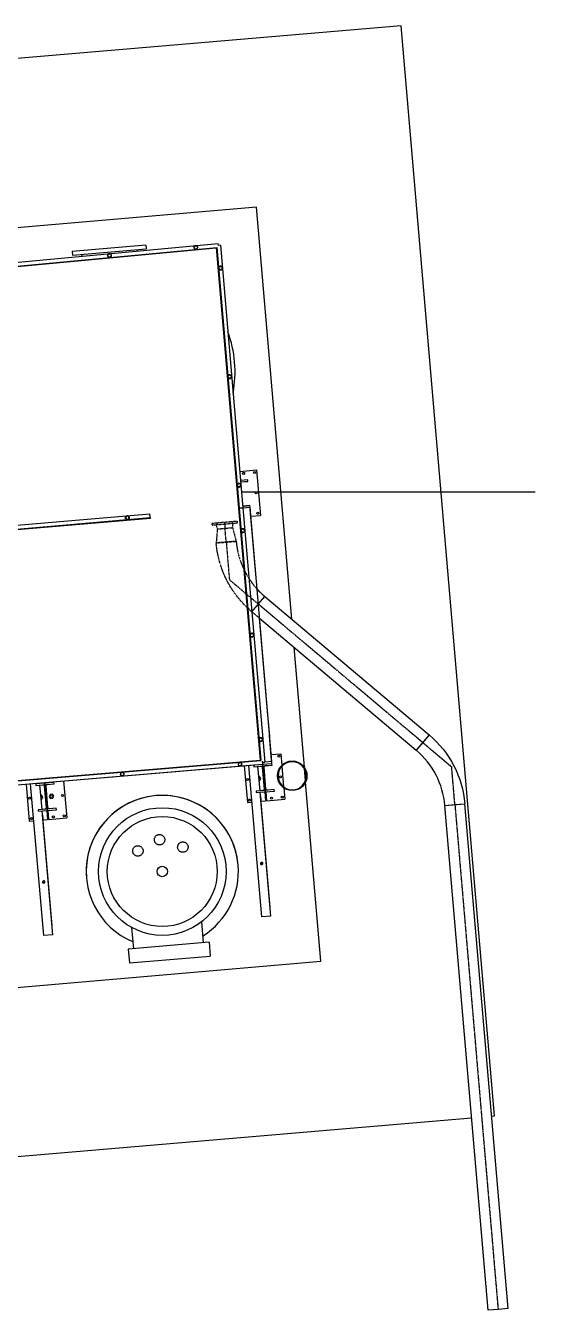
# Model space of a CAD drawing. Header units: millimetres. Extents: x 229153 to 244575, y 9226 to 23316.
# Drawn here: x 238986 to 244575, y 9226 to 23316 of the extents above; entities that cross this region are included whole.
import ezdxf

# ---------------------------------------------------------------- set-up
doc = ezdxf.new("R2010")
doc.units = ezdxf.units.MM
doc.header["$MEASUREMENT"] = 0
doc.linetypes.add('CENTER2', pattern=[1.125, 0.75, -0.125, 0.125, -0.125])
doc.linetypes.add('HIDDEN2', pattern=[0.1875, 0.125, -0.0625])
for name, color, linetype in [('Top (Plan) View-CENTER', 1, 'CENTER2'), ('Top (Plan) View-CONCRETE FOUNDATION', 8, 'Continuous'), ('Top (Plan) View-DRAIN', 6, 'Continuous'), ('Top (Plan) View-HIDDEN', 7, 'HIDDEN2'), ('Top (Plan) View-ST0011-ME_PR_STEL_EQUIP_VENDOR_THP_PLANT', 7, 'Continuous')]:
    doc.layers.add(name, color=color, linetype=linetype)

# ---------------------------------------------------------------- blocks, each defined once
blk = doc.blocks.new('*U41')
at = {"layer": 'Top (Plan) View-CONCRETE FOUNDATION', "color": 0, "linetype": 'ByBlock', "lineweight": -2}
for p, q in [((243102, 23316), (229153, 22122)), ((244126, 11360), (243102, 23316)), ((229153, 22122), (230177, 10166)), ((231785, 10303), (243877, 11339)), ((244095, 11357), (244126, 11360)), ((231581, 10286), (231725, 10298)), ((230177, 10166), (231003, 10236)), ((231063, 10242), (231191, 10252)), ((231305, 10262), (231468, 10276))]:
    blk.add_line(p, q, dxfattribs=at)
blk = doc.blocks.new('*U42')
at = {"layer": 'Top (Plan) View-ST0011-ME_PR_STEL_EQUIP_VENDOR_THP_PLANT', "color": 0, "linetype": 'ByBlock', "lineweight": -2}
for p, q in [((241516, 21324), (231054, 20428)), ((241903, 16807), (241516, 21324)), ((238709, 20704), (241098, 20928)), ((238734, 20663), (241081, 20884)), ((238739, 20659), (241076, 20878)), ((240302, 20909), (239495, 20839)), ((239499, 20798), (240306, 20867)), ((240206, 20859), (240207, 20844)), ((240302, 20909), (240306, 20867)), ((241076, 20883), (241321, 18025)), ((241081, 20884), (241326, 18025)), ((241100, 20907), (241098, 20928)), ((241121, 20908), (241100, 20907)), ((241100, 20907), (241100, 20907)), ((241100, 20907), (241100, 20907)), ((241121, 20908), (241368, 18029)), ((239495, 20839), (239499, 20798)), ((239598, 20807), (239600, 20787)), ((241334, 18428), (241518, 18443)), ((241421, 18335), (241342, 18328)), ((241421, 18335), (241342, 18328)), ((241346, 18312), (241422, 18318)), ((241347, 18313), (241422, 18320)), ((241421, 18335), (241421, 18335)), ((241422, 18320), (241421, 18335)), ((241422, 18318), (241422, 18320)), ((241518, 18443), (241561, 17945)), ((241372, 18315), (241371, 18314)), ((241368, 18029), (241446, 18036)), ((241368, 18029), (241446, 18036)), ((241368, 18029), (241446, 18036)), ((241445, 18052), (241369, 18046)), ((241445, 18051), (241370, 18044)), ((241396, 18048), (241394, 18046)), ((241445, 18051), (241445, 18052)), ((241446, 18036), (241445, 18051)), ((241446, 18036), (241446, 18036)), ((241685, 15246), (241446, 18036)), ((232776, 17315), (240349, 17963)), ((232780, 17272), (240352, 17921)), ((232780, 17267), (240353, 17916)), ((240352, 17921), (240349, 17963)), ((240352, 17921), (240353, 17916)), ((241321, 18025), (241326, 18025)), ((241321, 18025), (241557, 15261)), ((241326, 18025), (241321, 18025)), ((241368, 18029), (241326, 18025)), ((241326, 18025), (241368, 18029)), ((241326, 18025), (241563, 15257)), ((241347, 18027), (241347, 18027)), ((241347, 18027), (241347, 18027)), ((241368, 18029), (241607, 15239)), ((241523, 17137), (241449, 18011)), ((241449, 18011), (241449, 18011)), ((241455, 17936), (241561, 17945)), ((241641, 15759), (241551, 16817)), ((242042, 15182), (241929, 16499)), ((241643, 15759), (241641, 15759)), ((241663, 15525), (241643, 15759)), ((241663, 15525), (241661, 15524)), ((241687, 15221), (241661, 15524)), ((232042, 14457), (241563, 15257)), ((232043, 14462), (241562, 15262)), ((241587, 15216), (241584, 15251)), ((241586, 15237), (241607, 15239)), ((241687, 15221), (241588, 15212)), ((241685, 15246), (241607, 15239)), ((241679, 15321), (241784, 15330)), ((241689, 15206), (241687, 15221)), ((241784, 15330), (241795, 15204)), ((232046, 14414), (241587, 15216)), ((236904, 14823), (241488, 15208)), ((241382, 15199), (241417, 14796)), ((241574, 13541), (241432, 15203)), ((241588, 15212), (241488, 15204)), ((241488, 15208), (241488, 15208)), ((241488, 15204), (241489, 15189)), ((241489, 15189), (241565, 15195)), ((241532, 15208), (241532, 15212)), ((241533, 15191), (241565, 15194)), ((241556, 14924), (241533, 15193)), ((241551, 15081), (241543, 15081)), ((241566, 15060), (241551, 15081)), ((241581, 15182), (241601, 14943)), ((241613, 14914), (241588, 15212)), ((241588, 15212), (241613, 14914)), ((241620, 14944), (241600, 15183)), ((241612, 15199), (241610, 15198)), ((241613, 15200), (241689, 15206)), ((241613, 15198), (241689, 15205)), ((241689, 15205), (241689, 15206)), ((241796, 15194), (241815, 14968)), ((242054, 15038), (242043, 15165)), ((238991, 14998), (239025, 14592)), ((239183, 13336), (239040, 15002)), ((239196, 15008), (239097, 14999)), ((239097, 14999), (239098, 14984)), ((239098, 14984), (239173, 14991)), ((239141, 15003), (239140, 15010)), ((239196, 15008), (239141, 15003)), ((239142, 14987), (239174, 14989)), ((239165, 14719), (239142, 14988)), ((239188, 14983), (239188, 14983)), ((239190, 15015), (239191, 15007)), ((239190, 14977), (239210, 14738)), ((239296, 15016), (239196, 15008)), ((239296, 15016), (239196, 15008)), ((239196, 15008), (239196, 15008)), ((239222, 14709), (239196, 15008)), ((239196, 15008), (239222, 14709)), ((239202, 15016), (239202, 15008)), ((239229, 14740), (239209, 14979)), ((239222, 14995), (239297, 15001)), ((239222, 14993), (239298, 15000)), ((239296, 15016), (239296, 15016)), ((239297, 15001), (239296, 15016)), ((239298, 15000), (239297, 15001)), ((239401, 15032), (239436, 14627)), ((241547, 15036), (241555, 15037)), ((241555, 15037), (241566, 15060)), ((241712, 14939), (241636, 14932)), ((241712, 14937), (241636, 14931)), ((241712, 14937), (241712, 14939)), ((241713, 14922), (241712, 14937)), ((241816, 14957), (241827, 14832)), ((242224, 13054), (242056, 15020)), ((239160, 14877), (239152, 14876)), ((239155, 14831), (239163, 14832)), ((239174, 14855), (239160, 14877)), ((239163, 14832), (239174, 14855)), ((239255, 14885), (239244, 14861)), ((239244, 14861), (239259, 14840)), ((239281, 14887), (239255, 14885)), ((239259, 14840), (239285, 14842)), ((239296, 14866), (239281, 14887)), ((239285, 14842), (239296, 14866)), ((241417, 14796), (241466, 14801)), ((241588, 14926), (241512, 14920)), ((241512, 14920), (241514, 14905)), ((241514, 14905), (241613, 14914)), ((241588, 14928), (241556, 14925)), ((241558, 14909), (241613, 14914)), ((241674, 13550), (241558, 14909)), ((241561, 14884), (241560, 14884)), ((241666, 13649), (241561, 14884)), ((241567, 14809), (241616, 14813)), ((241607, 14913), (241616, 14813)), ((241613, 14914), (241713, 14922)), ((241613, 14914), (241713, 14922)), ((241613, 14914), (241613, 14914)), ((241619, 14914), (241628, 14814)), ((241628, 14814), (241827, 14832)), ((241636, 14932), (241634, 14931)), ((241713, 14922), (241713, 14922)), ((239196, 14722), (239121, 14715)), ((239121, 14715), (239122, 14700)), ((239122, 14700), (239222, 14709)), ((239197, 14723), (239165, 14721)), ((239166, 14704), (239222, 14709)), ((239283, 13345), (239166, 14704)), ((239169, 14679), (239168, 14679)), ((239275, 13444), (239169, 14679)), ((239216, 14708), (239225, 14609)), ((239222, 14709), (239322, 14717)), ((239222, 14709), (239322, 14717)), ((239222, 14709), (239222, 14709)), ((239228, 14709), (239237, 14610)), ((239320, 14734), (239245, 14727)), ((239320, 14732), (239245, 14726)), ((239320, 14732), (239320, 14734)), ((239322, 14717), (239320, 14732)), ((239322, 14717), (239322, 14717)), ((239025, 14592), (239075, 14596)), ((239176, 14605), (239225, 14609)), ((239237, 14610), (239436, 14627)), ((241306, 14183), (241306, 14183)), ((241306, 14183), (241306, 14183)), ((241561, 14132), (241562, 14122)), ((241588, 14124), (241587, 14134)), ((239170, 13927), (239170, 13917)), ((239196, 13920), (239196, 13930)), ((241674, 13550), (241574, 13541)), ((241666, 13649), (241666, 13648)), ((239275, 13444), (239274, 13444)), ((240170, 13192), (240150, 13424)), ((240937, 13258), (240917, 13489)), ((239283, 13345), (239183, 13336)), ((240997, 13263), (240110, 13187)), ((240997, 13263), (241010, 13112)), ((240110, 13187), (240123, 13036)), ((240123, 13036), (241010, 13112)), ((231762, 12158), (242224, 13054))]:
    blk.add_line(p, q, dxfattribs=at)
for centre, radius in [((241376, 18406), 11), ((241495, 18416), 11), ((241514, 18192), 11), ((240101, 17921), 21.2), ((241533, 17968), 11), ((241909, 15089), 162), ((241762, 15303), 11), ((241781, 15078), 11), ((241420, 15048), 11), ((239029, 14843), 11), ((239270, 14864), 15), ((239390, 14874), 11), ((241439, 14823), 11), ((241681, 14844), 11), ((241800, 14854), 11), ((239409, 14650), 11), ((240484, 14039), 700), ((239048, 14619), 11), ((239289, 14639), 11), ((240484, 14039), 603), ((240484, 14039), 57.2)]:
    blk.add_circle(centre, radius, dxfattribs=at)
at = {"layer": 'Top (Plan) View-ST0011-ME_PR_STEL_EQUIP_VENDOR_THP_PLANT', "color": 0, "linetype": 'ByBlock', "lineweight": -2, "extrusion": (0, 0, -1)}
for centre, radius in [((-240101, 17921), 18), ((-241909, 15089), 154)]:
    blk.add_circle(centre, radius, dxfattribs=at)
at = {"layer": 'Top (Plan) View-ST0011-ME_PR_STEL_EQUIP_VENDOR_THP_PLANT', "color": 0, "linetype": 'ByBlock', "lineweight": -2}
for centre, radius, start, end in [((240851, 20883), 21.2, 5.6218, 185.0966), ((240851, 20883), 21.2, 185.6218, 5.0966), ((239905, 20795), 21.2, 5.6218, 185.0966), ((239905, 20795), 21.2, 185.6218, 5.0966), ((241122, 20658), 21.2, 95.0919, 274.6954), ((241122, 20658), 21.2, 275.0919, 94.6954), ((240015, 19519), 1267, 4.8936, 20.323), ((240015, 19519), 1267, 349.4643, 4.8936), ((241223, 19467), 21.2, 95.0919, 274.6954), ((241223, 19467), 21.2, 275.0919, 94.6954), ((241325, 18276), 21.2, 95.0919, 274.6954), ((241325, 18276), 21.2, 275.0919, 94.6954), ((241348, 18297), 15, 94.8936, 105.652), ((241368, 18061), 15, 264.1353, 274.8936), ((241368, 17778), 21.2, 94.996, 274.7913), ((241368, 17778), 21.2, 274.996, 94.7913), ((241466, 16632), 21.2, 94.996, 274.7913), ((241466, 16632), 21.2, 274.996, 94.7913), ((241564, 15486), 21.2, 94.996, 274.7913), ((241564, 15486), 21.2, 274.996, 94.7913), ((241336, 15217), 21.2, 4.9837, 184.6247), ((241336, 15217), 21.2, 184.9837, 4.6247), ((239945, 15099), 21.2, 267.8471, 281.7613), ((240045, 15108), 21.2, 4.9837, 184.6247), ((240045, 15108), 21.2, 184.9837, 4.6247), ((241237, 15208), 21.2, 267.8471, 281.7613), ((241567, 15179), 15, 26.3431, 94.8936), ((241614, 15183), 15, 94.8936, 163.4309), ((239175, 14974), 15, 26.3464, 94.8936), ((239223, 14978), 15, 94.8936, 163.4342), ((241540, 15058), 15, 0, 75.1777), ((241540, 15058), 15, 294.6096, 0), ((241587, 14943), 15, 274.8936, 343.4442), ((241635, 14947), 15, 206.3564, 274.8936), ((239149, 14853), 15, 0, 75.1777), ((239149, 14853), 15, 294.6096, 0), ((240484, 14039), 835, 4.8936, 247.432), ((240484, 14039), 835, 4.8937, 184.8937), ((241559, 14834), 11, 0, 61.8379), ((241559, 14834), 11, 307.9494, 0), ((239195, 14738), 15, 274.8936, 343.4409), ((239243, 14742), 15, 206.3531, 274.8936), ((239168, 14629), 11, 0, 61.8379), ((239168, 14629), 11, 307.9494, 0), ((240484, 14039), 835, 302.3552, 4.8936)]:
    blk.add_arc(centre, radius, start, end, dxfattribs=at)
at = {"layer": 'Top (Plan) View-ST0011-ME_PR_STEL_EQUIP_VENDOR_THP_PLANT', "color": 0, "linetype": 'ByBlock', "lineweight": -2, "extrusion": (0, 0, -1)}
for centre, radius, start, end in [((-240851, 20883), 18, 354.9501, 174.3316), ((-240851, 20883), 18, 174.9501, 354.3316), ((-239905, 20795), 18, 354.9501, 174.3316), ((-239905, 20795), 18, 174.9501, 354.3316), ((-241348, 18298), 15, 72.3966, 85.1064), ((-241369, 18059), 15, 265.1064, 277.8161), ((-241368, 17778), 18, 265.2269, 84.9859), ((-241368, 17778), 18, 85.2269, 264.9859), ((-241466, 16632), 18, 265.2269, 84.9859), ((-241466, 16632), 18, 85.2269, 264.9859), ((-241564, 15486), 18, 265.2269, 84.9859), ((-241564, 15486), 18, 85.2269, 264.9859), ((-241336, 15217), 18, 355.4072, 174.9844), ((-241336, 15217), 18, 175.4072, 354.9844), ((-240045, 15108), 18, 355.4072, 174.9844), ((-240045, 15108), 18, 175.4072, 354.9844), ((-241566, 15181), 15, 85.1064, 175.1064), ((-241615, 15185), 15, 355.1064, 85.1064), ((-241586, 14941), 15, 175.1064, 265.1064), ((-241635, 14946), 15, 265.1064, 355.1064)]:
    blk.add_arc(centre, radius, start, end, dxfattribs=at)
at = {"layer": 'Top (Plan) View-ST0011-ME_PR_STEL_EQUIP_VENDOR_THP_PLANT', "color": 0, "linetype": 'ByBlock', "lineweight": -2, "extrusion": (3.28851e-20, -3.84089e-19, -1)}
for centre, start, end in [((-241122, 20658), 265.3399, 84.8729), ((-241122, 20658), 85.3399, 264.8729), ((-241223, 19467), 265.3399, 84.8729), ((-241223, 19467), 85.3399, 264.8729), ((-241325, 18276), 265.3399, 84.8729), ((-241325, 18276), 85.3399, 264.8729)]:
    blk.add_arc(centre, 18, start, end, dxfattribs=at)
at = {"layer": 'Top (Plan) View-ST0011-ME_PR_STEL_EQUIP_VENDOR_THP_PLANT', "color": 0, "linetype": 'ByBlock', "lineweight": -2, "extrusion": (0, 4.89789e-41, -1)}
for centre, start, end in [((-239175, 14976), 85.1064, 175.1064), ((-239223, 14980), 355.1064, 85.1064), ((-239195, 14737), 175.1064, 265.1064), ((-239244, 14741), 265.1064, 355.1064)]:
    blk.add_arc(centre, 15, start, end, dxfattribs=at)
at = {"layer": 'Top (Plan) View-ST0011-ME_PR_STEL_EQUIP_VENDOR_THP_PLANT', "color": 0, "linetype": 'ByBlock', "lineweight": -2}
for centre, start_param, end_param in [((241574, 14133), 0, 3.141593), ((241574, 14132), 3.141593, 6.283185), ((241575, 14123), 3.141593, 6.283185), ((239183, 13929), 0, 3.141593), ((239183, 13927), 3.141593, 6.283185), ((239183, 13919), 3.141593, 6.283185)]:
    blk.add_ellipse(centre, major_axis=(13, 1.1), ratio=0.5, start_param=start_param, end_param=end_param, dxfattribs=at)
for points, knots in [([(240404, 14415), (240402, 14412), (240401, 14409), (240398, 14402), (240398, 14398), (240397, 14390), (240397, 14386), (240397, 14383), (240397, 14379), (240398, 14376), (240400, 14368), (240402, 14365), (240405, 14358), (240407, 14355), (240412, 14349), (240415, 14346), (240420, 14341), (240423, 14339), (240430, 14336), (240433, 14334), (240440, 14332), (240444, 14331), (240452, 14331), (240455, 14331), (240462, 14331), (240466, 14332), (240473, 14334), (240477, 14335), (240483, 14339), (240487, 14341), (240492, 14345), (240495, 14348), (240500, 14353), (240502, 14356), (240506, 14363), (240507, 14367), (240510, 14374), (240510, 14378), (240511, 14385), (240511, 14389), (240511, 14396), (240510, 14400), (240508, 14407), (240506, 14411), (240503, 14418), (240501, 14421), (240496, 14427), (240493, 14430), (240488, 14434), (240485, 14436), (240478, 14440), (240475, 14441), (240468, 14443), (240464, 14444), (240456, 14445), (240453, 14445), (240446, 14444), (240442, 14444), (240435, 14442), (240431, 14440), (240424, 14437), (240421, 14435), (240416, 14430), (240413, 14428), (240408, 14422), (240406, 14419), (240404, 14416), (240404, 14415), (240404, 14415)], [32.055058, 32.055058, 32.055058, 32.055058, 33.110543, 33.110543, 34.249633, 34.249633, 35.388723, 35.388723, 35.388723, 36.526178, 36.526178, 37.663632, 37.663632, 38.801087, 38.801087, 39.938542, 39.938542, 41.011973, 41.011973, 42.085405, 42.085405, 43.158836, 43.158836, 44.232268, 44.232268, 45.305699, 45.305699, 46.379131, 46.379131, 47.452562, 47.452562, 48.525994, 48.525994, 49.663449, 49.663449, 50.800903, 50.800903, 51.938358, 51.938358, 53.075812, 53.075812, 54.214902, 54.214902, 55.353992, 55.353992, 56.493082, 56.493082, 57.632172, 57.632172, 58.705787, 58.705787, 59.779401, 59.779401, 60.853015, 60.853015, 61.926629, 61.926629, 63.000244, 63.000244, 64.073858, 64.073858, 65.147472, 65.147472, 66.221087, 66.221087, 67.360177, 67.360177, 67.443781, 67.443781, 67.443781, 67.443781]), ([(240172, 14301), (240170, 14299), (240168, 14295), (240164, 14289), (240163, 14285), (240160, 14278), (240160, 14274), (240159, 14267), (240159, 14263), (240159, 14260), (240159, 14256), (240160, 14252), (240162, 14245), (240164, 14241), (240167, 14235), (240169, 14232), (240174, 14226), (240177, 14223), (240182, 14219), (240185, 14216), (240192, 14213), (240195, 14211), (240202, 14209), (240206, 14208), (240214, 14207), (240217, 14207), (240225, 14208), (240228, 14209), (240235, 14211), (240239, 14212), (240246, 14215), (240249, 14218), (240255, 14222), (240257, 14225), (240262, 14230), (240264, 14234), (240268, 14240), (240269, 14244), (240272, 14251), (240273, 14255), (240273, 14262), (240273, 14266), (240273, 14273), (240272, 14277), (240270, 14284), (240269, 14288), (240265, 14294), (240263, 14297), (240258, 14303), (240256, 14306), (240250, 14311), (240247, 14313), (240241, 14316), (240237, 14318), (240230, 14320), (240226, 14321), (240219, 14322), (240215, 14322), (240208, 14321), (240204, 14321), (240197, 14318), (240193, 14317), (240187, 14314), (240183, 14311), (240177, 14307), (240175, 14304), (240172, 14301)], [31.03225, 31.03225, 31.03225, 31.03225, 32.121499, 32.121499, 33.210749, 33.210749, 34.299998, 34.299998, 35.389247, 35.389247, 35.389247, 36.513141, 36.513141, 37.637035, 37.637035, 38.760929, 38.760929, 39.884823, 39.884823, 41.006823, 41.006823, 42.128822, 42.128822, 43.250822, 43.250822, 44.372821, 44.372821, 45.461334, 45.461334, 46.549848, 46.549848, 47.638361, 47.638361, 48.726874, 48.726874, 49.815387, 49.815387, 50.9039, 50.9039, 51.992413, 51.992413, 53.080926, 53.080926, 54.202925, 54.202925, 55.324925, 55.324925, 56.446924, 56.446924, 57.568924, 57.568924, 58.692818, 58.692818, 59.816712, 59.816712, 60.940606, 60.940606, 62.0645, 62.0645, 63.153749, 63.153749, 64.242999, 64.242999, 65.332248, 65.332248, 66.421497, 66.421497, 66.421497, 66.421497]), ([(240668, 14346), (240667, 14345), (240666, 14344), (240663, 14341), (240661, 14338), (240658, 14331), (240656, 14328), (240654, 14321), (240653, 14317), (240652, 14309), (240652, 14305), (240652, 14302), (240653, 14298), (240653, 14295), (240655, 14288), (240657, 14284), (240660, 14277), (240662, 14274), (240667, 14268), (240670, 14265), (240675, 14261), (240678, 14259), (240685, 14255), (240688, 14253), (240696, 14251), (240700, 14250), (240707, 14250), (240711, 14249), (240718, 14250), (240721, 14251), (240729, 14253), (240732, 14254), (240739, 14258), (240742, 14260), (240748, 14265), (240751, 14267), (240755, 14273), (240757, 14276), (240761, 14282), (240763, 14286), (240765, 14293), (240766, 14297), (240767, 14304), (240767, 14308), (240766, 14315), (240765, 14319), (240763, 14326), (240762, 14330), (240758, 14336), (240756, 14340), (240752, 14345), (240749, 14348), (240743, 14353), (240740, 14355), (240734, 14359), (240730, 14360), (240723, 14362), (240719, 14363), (240712, 14364), (240708, 14364), (240701, 14363), (240697, 14363), (240690, 14361), (240686, 14359), (240679, 14356), (240676, 14354), (240671, 14349), (240669, 14348), (240668, 14346)], [30.595386, 30.595386, 30.595386, 30.595386, 30.901249, 30.901249, 32.023248, 32.023248, 33.145248, 33.145248, 34.267248, 34.267248, 35.389247, 35.389247, 35.389247, 36.47776, 36.47776, 37.566273, 37.566273, 38.654786, 38.654786, 39.743299, 39.743299, 40.831812, 40.831812, 41.920325, 41.920325, 43.008838, 43.008838, 44.097351, 44.097351, 45.219351, 45.219351, 46.341351, 46.341351, 47.46335, 47.46335, 48.58535, 48.58535, 49.709244, 49.709244, 50.833138, 50.833138, 51.957032, 51.957032, 53.080926, 53.080926, 54.170175, 54.170175, 55.259424, 55.259424, 56.348674, 56.348674, 57.437923, 57.437923, 58.527172, 58.527172, 59.616421, 59.616421, 60.705671, 60.705671, 61.79492, 61.79492, 62.918814, 62.918814, 64.042708, 64.042708, 65.166602, 65.166602, 65.984634, 65.984634, 65.984634, 65.984634])]:
    blk.add_open_spline(points, degree=3, knots=knots, dxfattribs=at)
blk = doc.blocks.new('*U43')
at = {"layer": 'Top (Plan) View-DRAIN', "color": 0, "linetype": 'ByBlock', "lineweight": -2}
blk.add_line((241353, 18203), (244575, 18203), dxfattribs=at)
blk = doc.blocks.new('*U49')
at = {"layer": 'Top (Plan) View-HIDDEN'}
for p, q in [((241306, 17880), (241027, 17856)), ((241027, 17856), (241028, 17839)), ((241028, 17839), (241307, 17863)), ((241088, 17796), (241076, 17843)), ((241082, 17861), (241084, 17844)), ((241088, 17796), (241255, 17811)), ((241166, 17868), (241172, 17803)), ((241250, 17875), (241251, 17858)), ((241255, 17811), (241259, 17859)), ((241306, 17880), (241307, 17863))]:
    blk.add_line(p, q, dxfattribs=at)
blk = doc.blocks.new('*U56')
at = {"layer": 'Top (Plan) View-HIDDEN'}
for p, q in [((241088, 17796), (241075, 17643)), ((241185, 17652), (241172, 17803)), ((241255, 17811), (241294, 17661)), ((241075, 17643), (241294, 17661))]:
    blk.add_line(p, q, dxfattribs=at)
blk = doc.blocks.new('*U59')
at = {"layer": 'Top (Plan) View-HIDDEN'}
for p, q in [((241294, 17661), (241075, 17643)), ((241185, 17652), (241220, 17239)), ((241537, 16972), (241220, 17239)), ((241466, 16889), (241537, 16973))]:
    blk.add_line(p, q, dxfattribs=at)
at = {"layer": 'Top (Plan) View-HIDDEN', "extrusion": (0, 0, -1)}
blk.add_arc((-242181, 17737), 1110, 310.1064, 355.1064, dxfattribs=at)
at = {"layer": 'Top (Plan) View-HIDDEN'}
blk.add_arc((242181, 17737), 890, 184.8936, 222.3949, dxfattribs=at)
at = {"layer": 'Top (Plan) View-ST0011-ME_PR_STEL_EQUIP_VENDOR_THP_PLANT', "color": 0, "linetype": 'ByBlock', "lineweight": -2}
blk.add_line((241537, 16973), (241607, 17056), dxfattribs=at)
blk.add_arc((242181, 17737), 890, 222.3949, 229.8936, dxfattribs=at)
blk = doc.blocks.new('*U66')
at = {"layer": 'Top (Plan) View-CENTER'}
blk.add_line((243341, 15453), (241537, 16972), dxfattribs=at)
at = {"layer": 'Top (Plan) View-HIDDEN'}
for p, q in [((241466, 16889), (241537, 16972)), ((241537, 16972), (241537, 16973)), ((241537, 16972), (241537, 16972)), ((241466, 16889), (241551, 16817))]:
    blk.add_line(p, q, dxfattribs=at)
at = {"layer": 'Top (Plan) View-ST0011-ME_PR_STEL_EQUIP_VENDOR_THP_PLANT', "color": 0, "linetype": 'ByBlock', "lineweight": -2}
for p, q in [((241537, 16973), (241607, 17056)), ((241607, 17056), (243411, 15537)), ((241551, 16817), (243270, 15369)), ((243411, 15537), (243341, 15453)), ((243341, 15453), (243270, 15369))]:
    blk.add_line(p, q, dxfattribs=at)
blk = doc.blocks.new('*U73')
at = {"layer": 'Top (Plan) View-CENTER'}
for p in [(243341, 15453), (243693, 14773)]:
    blk.add_line(p, (243658, 15186), dxfattribs=at)
at = {"layer": 'Top (Plan) View-ST0011-ME_PR_STEL_EQUIP_VENDOR_THP_PLANT', "color": 0, "linetype": 'ByBlock', "lineweight": -2}
for p, q in [((243411, 15537), (243270, 15369)), ((243584, 14764), (243802, 14783))]:
    blk.add_line(p, q, dxfattribs=at)
at = {"layer": 'Top (Plan) View-ST0011-ME_PR_STEL_EQUIP_VENDOR_THP_PLANT', "color": 0, "linetype": 'ByBlock', "lineweight": -2, "extrusion": (0, 0, -1)}
blk.add_arc((-242696, 14688), 1110, 130.1064, 175.1064, dxfattribs=at)
at = {"layer": 'Top (Plan) View-ST0011-ME_PR_STEL_EQUIP_VENDOR_THP_PLANT', "color": 0, "linetype": 'ByBlock', "lineweight": -2}
blk.add_arc((242696, 14688), 890, 4.8936, 49.8936, dxfattribs=at)
blk = doc.blocks.new('*U74')
at = {"layer": 'Top (Plan) View-CENTER'}
blk.add_line((243693, 14773), (244167, 9236), dxfattribs=at)
at = {"layer": 'Top (Plan) View-ST0011-ME_PR_STEL_EQUIP_VENDOR_THP_PLANT', "color": 0, "linetype": 'ByBlock', "lineweight": -2}
for p, q in [((243584, 14764), (243693, 14773)), ((244058, 9226), (243584, 14764)), ((243693, 14773), (243802, 14783)), ((244276, 9245), (243802, 14783)), ((244167, 9236), (244058, 9226)), ((244276, 9245), (244167, 9236))]:
    blk.add_line(p, q, dxfattribs=at)
blk = doc.blocks.new('*U76')
at = {"layer": 'Top (Plan) View-ST0011-ME_PR_STEL_EQUIP_VENDOR_THP_PLANT'}
for name in ['*U59', '*U66', '*U73', '*U74']:
    blk.add_blockref(name, (0, 0), dxfattribs=at)

msp = doc.modelspace()

# ---------------------------------------------------------------- block references
at = {"layer": 'Top (Plan) View-CONCRETE FOUNDATION'}
msp.add_blockref('*U41', (0, 0), dxfattribs=at)
at = {"layer": 'Top (Plan) View-DRAIN'}
msp.add_blockref('*U43', (0, 0), dxfattribs=at)
at = {"layer": 'Top (Plan) View-ST0011-ME_PR_STEL_EQUIP_VENDOR_THP_PLANT'}
for name in ['*U42', '*U49', '*U56', '*U76']:
    msp.add_blockref(name, (0, 0), dxfattribs=at)

doc.saveas('drawing.dxf')
